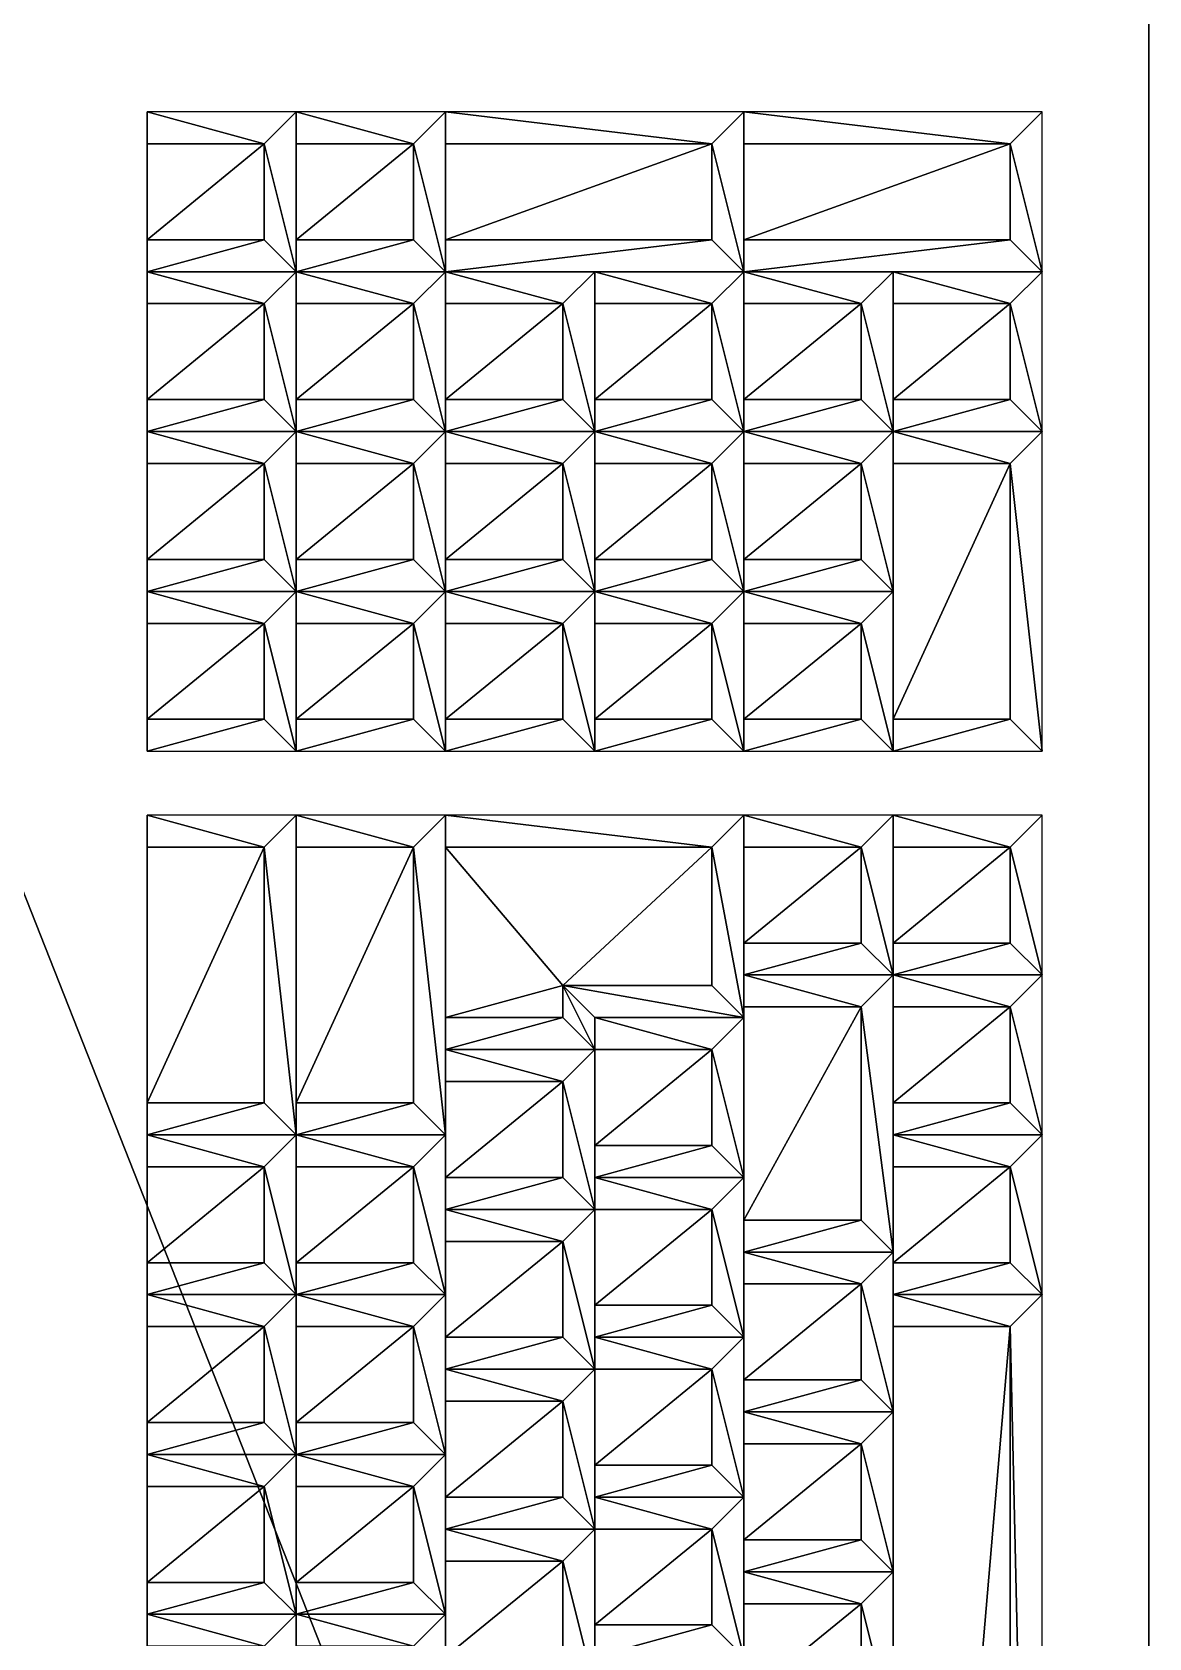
# Model space of a CAD drawing. Extents: x -22.3 to 67.4, y -36.4 to 41.8.
# Drawn here: x 62.19 to 67.43, y -24.3 to -16.76 of the extents above; entities that cross this region are included whole.
import ezdxf

# ---------------------------------------------------------------- set-up
doc = ezdxf.new("R2010")
doc.units = 0
doc.layers.get('0').update_dxf_attribs({"linetype": 'CONTINUOUS'})

# ---------------------------------------------------------------- blocks, each defined once
blk = doc.blocks.new('11ZSUN04')
at = {"color": 0, "linetype": 'BYBLOCK'}
mesh = blk.add_polyface(dxfattribs=at)
corners = [(19.23, -0.779, 1.8117), (19.23, -0.779, 1.0617), (26.23, -0.779), (26.23, -0.779, 0.75), (19.23, 16.971, 1.0617), (19.23, 16.971, 1.8117), (26.23, 16.971, 0.75), (14.75, 1, 0.5), (17, 1, 0.5), (14.75, 1, 2.75), (17, 1, 2.75), (17, 17, 0.5), (17, 17, 2.75), (14.846, 9, 5.525), (14.6916, 12.6814, 5.625), (14.8408, 9, 5.625), (14.8408, 9, 18.2), (14.846, 9, 18.3), (14.6916, 5.3186, 18.2), (14.6948, 5.3178, 18.3), (14.2451, 1.6613, 18.2), (14.2423, 1.6604, 18.3), (14.7248, 5.3178, 18.3), (14.876, 9, 18.3), (14.8437, 9, 18.6), (14.6925, 5.1943, 18.6), (14.2723, 1.6604, 18.3), (14.24, 1.4125, 18.6), (14.9005, 9, 17.1), (14.7687, 12.255, 17.1), (14.8708, 9, 18.2), (14.7216, 5.3186, 18.2), (14.7687, 5.745, 17.1), (14.3741, 2.5114, 17.1), (14.2751, 1.6613, 18.2), (14.24, 5.2063, 18.6), (14.24, 9, 18.6), (14.6916, 12.6814, 18.2), (14.7229, 5.6993, 16.9703), (14.3487, 2.6736, 16.9703), (14.8619, 9, 16.9703), (14.8437, 9, 5.225), (14.6925, 5.1943, 5.225), (14.24, 5.2063, 5.225), (14.24, 9, 5.225), (14.7216, 5.3186, 5.625), (14.7687, 5.745, 6.725), (14.3741, 2.5114, 6.725), (14.2751, 1.6613, 5.625), (14.8708, 9, 5.625), (14.9005, 9, 6.725), (14.7687, 12.255, 6.725), (14.7248, 5.3178, 5.525), (14.2723, 1.6604, 5.525), (14.24, 1.4125, 5.225), (14.876, 9, 5.525), (14.6948, 5.3178, 5.525), (14.6916, 5.3186, 5.625), (14.2451, 1.6613, 5.625), (14.2423, 1.6604, 5.525), (14.7229, 5.6993, 6.8547), (14.3487, 2.6736, 6.8547), (14.8619, 9, 6.8547)]
mesh.append_faces([[corners[k] for k in face] for face in [(16, 17, 18), (18, 19, 20), (32, 31, 33), (38, 32, 39), (40, 32, 38), (45, 47, 48), (42, 53, 54), (41, 52, 42), (56, 58, 59), (13, 57, 56), (46, 61, 47), (51, 62, 50)]], dxfattribs={"vtx0": -1, "vtx1": -1, "color": 0})
mesh.append_faces([[corners[k] for k in face] for face in [(13, 14, 15), (36, 35, 24), (43, 44, 41)]], dxfattribs={"vtx0": -1, "vtx1": -1, "vtx2": -1, "color": 0})
mesh.append_faces([[corners[k] for k in face] for face in [(18, 17, 19), (20, 19, 21), (22, 24, 25), (26, 25, 27), (33, 31, 34), (17, 16, 37), (39, 32, 33), (40, 29, 28), (45, 46, 47), (56, 57, 58), (13, 15, 57), (46, 60, 61), (46, 62, 60)]], dxfattribs={"vtx0": -1, "vtx2": -1, "color": 0})
mesh.append_faces([[corners[k] for k in face] for face in [(1, 0, 4), (0, 3, 5), (3, 2, 6), (7, 8, 9), (8, 11, 10)]], dxfattribs={"vtx1": -1, "color": 0})
mesh.append_faces([[corners[k] for k in face] for face in [(22, 23, 24), (26, 22, 25), (28, 29, 30), (30, 31, 28), (32, 28, 31), (25, 24, 35), (28, 32, 40), (41, 42, 43), (45, 49, 50), (50, 46, 45), (51, 50, 49), (52, 53, 42), (55, 52, 41), (46, 50, 62)]], dxfattribs={"vtx1": -1, "vtx2": -1, "color": 0})
mesh.append_faces([[corners[k] for k in face] for face in [(0, 1, 2), (2, 3, 0), (8, 10, 9), (9, 10, 12)]], dxfattribs={"vtx2": -1, "color": 0})
mesh = blk.add_polyface(dxfattribs=at)
corners = [(19.23, 16.971, 1.8117), (19.23, 16.971, 1.0617), (19.23, -0.779, 1.8117), (26.23, 16.971, 0.75), (26.23, 16.971), (26.23, -0.779, 0.75), (26.23, -0.779), (14.5, 17, 1.375), (14.5, 16.93, 1.475), (14.5, 17, 1.875), (14.5, 16.93, 1.775), (14.75, 17, 1.875), (14.75, 17, 1.375), (17, 17, 0.5), (17, 17, 2.75), (17, 1, 2.75), (14.75, 17, 0.5), (14.75, 17, 2.75), (14.75, 1, 2.75), (14.846, 9, 5.525), (14.6948, 12.6822, 5.525), (14.6916, 12.6814, 5.625), (14.2423, 16.3396, 18.3), (14.6948, 12.6822, 18.3), (14.2451, 16.3387, 18.2), (14.6916, 12.6814, 18.2), (14.2723, 16.3396, 18.3), (14.24, 16.5875, 18.6), (14.6925, 12.8057, 18.6), (14.7248, 12.6822, 18.3), (14.8437, 9, 18.6), (14.876, 9, 18.3), (14.2751, 16.3387, 18.2), (14.7216, 12.6814, 18.2), (14.3741, 15.4886, 17.1), (14.7687, 12.255, 17.1), (14.8708, 9, 18.2), (14.24, 12.7937, 18.6), (14.24, 9, 18.6), (14.846, 9, 18.3), (14.3684, 15.5264, 17.0924), (14.3432, 15.3633, 16.9629), (14.3636, 15.5585, 17.0707), (14.3385, 15.3946, 16.9418), (14.7229, 12.3007, 16.9703), (14.8619, 9, 16.9703), (14.3487, 15.3264, 16.9703), (14.6925, 12.8057, 5.225), (14.8437, 9, 5.225), (14.24, 9, 5.225), (14.24, 12.7937, 5.225), (14.24, 16.5875, 5.225), (14.8708, 9, 5.625), (14.7216, 12.6814, 5.625), (14.7687, 12.255, 6.725), (14.2751, 16.3387, 5.625), (14.3741, 15.4886, 6.725), (14.7248, 12.6822, 5.525), (14.876, 9, 5.525), (14.2723, 16.3396, 5.525), (14.2423, 16.3396, 5.525), (14.2451, 16.3387, 5.625), (14.3684, 15.5264, 6.7326), (14.3636, 15.5585, 6.7543), (14.3385, 15.3946, 6.8832), (14.3432, 15.3633, 6.8621), (14.7229, 12.3007, 6.8547), (14.8619, 9, 6.8547), (14.3487, 15.3264, 6.8547), (14.8408, 9, 5.625)]
mesh.append_faces([[corners[k] for k in face] for face in [(9, 11, 7), (12, 7, 11), (24, 23, 25), (26, 28, 29), (29, 30, 31), (34, 33, 35), (39, 25, 23), (44, 35, 45), (46, 35, 44), (47, 57, 48), (51, 59, 47), (69, 19, 21)]], dxfattribs={"vtx0": -1, "vtx1": -1, "color": 0})
mesh.append_faces([[corners[k] for k in face] for face in [(19, 20, 21), (37, 38, 28), (49, 50, 47)]], dxfattribs={"vtx0": -1, "vtx1": -1, "vtx2": -1, "color": 0})
mesh.append_faces([[corners[k] for k in face] for face in [(26, 27, 28), (29, 28, 30), (53, 56, 54), (48, 57, 58), (47, 59, 57), (20, 61, 21), (54, 66, 67), (54, 68, 66), (21, 19, 20)]], dxfattribs={"vtx0": -1, "vtx2": -1, "color": 0})
mesh.append_faces([[corners[k] for k in face] for face in [(0, 1, 2), (3, 4, 0), (1, 0, 4), (3, 0, 5), (4, 3, 6), (7, 8, 9), (10, 9, 8), (13, 16, 14)]], dxfattribs={"vtx1": -1, "color": 0})
mesh.append_faces([[corners[k] for k in face] for face in [(22, 23, 24), (32, 33, 34), (33, 36, 35), (28, 27, 37), (30, 28, 38), (40, 34, 41), (42, 40, 43), (34, 35, 46), (47, 48, 49), (51, 47, 50), (52, 53, 54), (53, 55, 56), (20, 60, 61), (62, 63, 64), (56, 62, 65), (54, 56, 68)]], dxfattribs={"vtx1": -1, "vtx2": -1, "color": 0})
mesh.append_faces([[corners[k] for k in face] for face in [(13, 14, 15), (16, 17, 14), (14, 17, 18)]], dxfattribs={"vtx2": -1, "color": 0})
at = {"color": 253, "linetype": 'BYBLOCK'}
mesh = blk.add_polyface(dxfattribs=at)
corners = [(23.63, 11.871, 1.15), (23.63, 12.021, 1.15), (23.48, 12.171, 1.45), (23.48, 12.021, 1.45), (22.93, 12.021, 1.45), (22.93, 12.821, 1.45), (22.93, 11.871, 1.25), (24.33, 12.021, 1.05), (24.33, 12.971, 1.05), (24.18, 12.821, 1.35), (24.18, 12.171, 1.35), (22.93, 12.971, 1.25), (24.33, 15.521, 1.05), (24.33, 16.271, 1.05), (24.18, 16.121, 1.35), (24.18, 15.671, 1.35), (22.93, 15.671, 1.45), (22.93, 16.121, 1.45), (22.93, 16.271, 1.25), (22.93, 15.521, 1.25), (25.73, 15.521, 0.85), (25.73, 16.271, 0.85), (25.58, 16.121, 1.15), (25.58, 15.671, 1.15), (24.33, 15.671, 1.25), (24.33, 16.121, 1.25), (25.73, 13.271, 0.85), (25.73, 14.771, 0.85), (25.58, 14.621, 1.15), (25.58, 13.421, 1.15), (25.03, 13.421, 1.15), (25.03, 14.621, 1.15), (25.03, 14.771, 0.95), (25.03, 13.271, 0.95), (22.23, 11.471, 1.35), (22.23, 12.971, 1.35), (22.08, 12.821, 1.65), (22.08, 11.621, 1.65), (21.53, 11.471, 1.45), (21.53, 11.621, 1.65), (21.53, 12.821, 1.65), (21.53, 12.971, 1.45), (22.93, 11.471, 1.25), (22.78, 12.821, 1.55), (22.78, 11.621, 1.55), (22.23, 11.621, 1.55), (22.23, 12.821, 1.55), (23.63, 1.721, 1.15), (23.63, 2.871, 1.15), (23.48, 2.721, 1.45), (23.48, 1.871, 1.45), (22.93, 1.871, 1.45), (22.93, 2.721, 1.45), (22.93, 2.871, 1.25), (22.93, 1.721, 1.25), (24.33, 1.721, 1.05), (24.33, 3.021, 1.05), (24.18, 2.871, 1.35), (24.18, 1.871, 1.35), (23.63, 1.871, 1.35), (23.63, 2.871, 1.35), (23.63, 3.021, 1.15), (25.03, 10.921, 0.95), (25.03, 12.221, 0.95), (24.88, 12.071, 1.25), (24.88, 11.071, 1.25), (24.33, 11.071, 1.25), (24.33, 12.071, 1.25), (24.33, 12.221, 1.05), (24.33, 10.921, 1.05), (25.03, 1.721, 0.95), (25.03, 3.421, 0.95), (24.88, 3.271, 1.25), (24.88, 1.871, 1.25), (24.33, 1.871, 1.25), (24.33, 3.271, 1.25), (24.33, 3.421, 1.05), (25.73, -0.079, 0.85), (25.73, 1.421, 0.85), (25.58, 1.271, 1.15), (25.58, 0.071, 1.15), (25.03, 0.071, 1.15), (25.03, 1.271, 1.15), (25.03, 1.421, 0.95), (25.03, -0.079, 0.95)]
mesh.append_faces([[corners[k] for k in face] for face in [(3, 6, 0), (11, 9, 8), (18, 14, 13), (15, 19, 12), (13, 22, 21), (23, 12, 20), (32, 28, 27), (29, 33, 26), (37, 38, 34), (41, 36, 35), (35, 43, 11), (44, 34, 42), (53, 49, 48), (50, 54, 47), (61, 57, 56), (58, 47, 55), (68, 64, 63), (65, 69, 62), (76, 72, 71), (73, 55, 70), (83, 79, 78), (80, 84, 77)]], dxfattribs={"vtx0": -1, "color": 253})
mesh.append_faces([[corners[k] for k in face] for face in [(2, 9, 5)]], dxfattribs={"vtx0": -1, "vtx2": -1, "color": 253})
mesh.append_faces([[corners[k] for k in face] for face in [(3, 2, 4), (10, 9, 2), (5, 9, 11), (15, 14, 16), (17, 16, 14), (17, 14, 18), (23, 22, 24), (25, 24, 22), (25, 22, 13), (29, 28, 30), (31, 30, 28), (31, 28, 32), (40, 36, 41), (37, 36, 39), (40, 39, 36), (44, 43, 45), (46, 45, 43), (46, 43, 35), (50, 49, 51), (52, 51, 49), (52, 49, 53), (58, 57, 59), (60, 59, 57), (60, 57, 61), (65, 64, 66), (67, 66, 64), (67, 64, 68), (73, 72, 74), (75, 74, 72), (75, 72, 76), (80, 79, 81), (82, 81, 79), (82, 79, 83)]], dxfattribs={"vtx1": -1, "color": 253})
mesh.append_faces([[corners[k] for k in face] for face in [(5, 4, 2)]], dxfattribs={"vtx1": -1, "vtx2": -1, "color": 253})
mesh.append_faces([[corners[k] for k in face] for face in [(0, 1, 2), (2, 3, 0), (3, 4, 6), (7, 8, 9), (9, 10, 7), (7, 10, 2), (2, 1, 7), (6, 4, 5), (5, 11, 6), (12, 13, 14), (14, 15, 12), (15, 16, 19), (19, 16, 17), (17, 18, 19), (20, 21, 22), (22, 23, 20), (23, 24, 12), (12, 24, 25), (25, 13, 12), (26, 27, 28), (28, 29, 26), (29, 30, 33), (33, 30, 31), (31, 32, 33), (34, 35, 36), (36, 37, 34), (38, 39, 40), (40, 41, 38), (37, 39, 38), (42, 11, 43), (43, 44, 42), (44, 45, 34), (34, 45, 46), (46, 35, 34), (47, 48, 49), (49, 50, 47), (50, 51, 54), (54, 51, 52), (52, 53, 54), (55, 56, 57), (57, 58, 55), (58, 59, 47), (47, 59, 60), (60, 61, 47), (62, 63, 64), (64, 65, 62), (65, 66, 69), (69, 66, 67), (67, 68, 69), (70, 71, 72), (72, 73, 70), (73, 74, 55), (55, 74, 75), (75, 76, 55), (77, 78, 79), (79, 80, 77), (80, 81, 84), (84, 81, 82), (82, 83, 84)]], dxfattribs={"vtx2": -1, "color": 253})
at = {"color": 0, "linetype": 'BYBLOCK'}
mesh = blk.add_polyface(dxfattribs=at)
corners = [(22.23, 14.021, 1.35), (22.23, 14.771, 1.35), (22.08, 14.621, 1.65), (21.53, 14.621, 1.65), (21.53, 14.171, 1.65), (22.08, 14.171, 1.65), (21.53, 14.771, 1.45), (21.53, 14.021, 1.45), (22.08, 15.371, 1.65), (22.08, 14.921, 1.65), (22.23, 15.521, 1.35), (21.53, 15.371, 1.65), (21.53, 14.921, 1.65), (21.53, 15.521, 1.45), (22.08, 16.121, 1.65), (22.08, 15.671, 1.65), (22.23, 16.271, 1.35), (21.53, 16.121, 1.65), (21.53, 15.671, 1.65), (21.53, 16.271, 1.45), (22.78, 14.621, 1.55), (22.78, 14.171, 1.55), (22.93, 14.021, 1.25), (22.93, 14.771, 1.25), (22.23, 14.621, 1.55), (22.23, 14.171, 1.55), (22.78, 15.371, 1.55), (22.78, 14.921, 1.55), (22.93, 15.521, 1.25), (22.23, 15.371, 1.55), (22.23, 14.921, 1.55), (22.78, 16.121, 1.55), (22.78, 15.671, 1.55), (22.93, 16.271, 1.25), (22.23, 16.121, 1.55), (22.23, 15.671, 1.55), (22.93, 14.621, 1.45), (22.93, 14.171, 1.45), (22.93, 15.371, 1.45), (22.93, 14.921, 1.45)]
mesh.append_faces([[corners[k] for k in face] for face in [(6, 2, 1), (13, 8, 10), (9, 6, 1), (19, 14, 16), (15, 13, 10), (1, 20, 23), (10, 26, 28), (27, 1, 23), (16, 31, 33), (32, 10, 28)]], dxfattribs={"vtx0": -1, "color": 0})
mesh.append_faces([[corners[k] for k in face] for face in [(3, 4, 2), (5, 2, 4), (3, 2, 6), (11, 12, 8), (9, 8, 12), (11, 8, 13), (17, 18, 14), (15, 14, 18), (17, 14, 19), (24, 25, 20), (21, 20, 25), (24, 20, 1), (29, 30, 26), (27, 26, 30), (29, 26, 10), (34, 35, 31), (32, 31, 35), (34, 31, 16)]], dxfattribs={"vtx1": -1, "color": 0})
mesh.append_faces([[corners[k] for k in face] for face in [(0, 1, 2), (3, 6, 7), (7, 4, 3), (8, 9, 1), (1, 10, 8), (9, 12, 6), (11, 13, 6), (6, 12, 11), (14, 15, 10), (10, 16, 14), (15, 18, 13), (17, 19, 13), (13, 18, 17), (20, 21, 22), (22, 23, 20), (24, 1, 0), (0, 25, 24), (26, 27, 23), (23, 28, 26), (27, 30, 1), (29, 10, 1), (1, 30, 29), (31, 32, 28), (28, 33, 31), (32, 35, 10), (34, 16, 10), (10, 35, 34), (36, 23, 22), (22, 37, 36), (38, 28, 23), (23, 39, 38)]], dxfattribs={"vtx2": -1, "color": 0})
mesh = blk.add_polyface(dxfattribs=at)
corners = [(23.48, 14.621, 1.45), (23.48, 14.171, 1.45), (23.63, 14.021, 1.15), (23.63, 14.771, 1.15), (22.93, 14.621, 1.45), (22.93, 14.171, 1.45), (22.93, 14.771, 1.25), (23.48, 15.371, 1.45), (23.48, 14.921, 1.45), (23.63, 15.521, 1.15), (22.93, 15.371, 1.45), (22.93, 14.921, 1.45), (22.93, 15.521, 1.25), (24.18, 14.621, 1.35), (24.18, 14.171, 1.35), (24.33, 14.021, 1.05), (24.33, 14.771, 1.05), (23.63, 14.621, 1.35), (23.63, 14.171, 1.35), (24.18, 15.371, 1.35), (24.18, 14.921, 1.35), (24.33, 15.521, 1.05), (23.63, 15.371, 1.35), (23.63, 14.921, 1.35), (24.88, 15.371, 1.25), (24.88, 14.921, 1.25), (25.03, 14.771, 0.95), (25.03, 15.521, 0.95), (24.33, 15.371, 1.25), (24.33, 14.921, 1.25), (24.88, 14.621, 1.25), (24.88, 14.171, 1.25), (25.03, 14.021, 0.95), (24.33, 14.621, 1.25), (24.33, 14.171, 1.25), (25.58, 15.371, 1.15), (25.58, 14.921, 1.15), (25.73, 14.771, 0.85), (25.73, 15.521, 0.85), (25.03, 15.371, 1.15), (25.03, 14.921, 1.15)]
mesh.append_faces([[corners[k] for k in face] for face in [(6, 0, 3), (12, 7, 9), (8, 6, 3), (3, 13, 16), (9, 19, 21), (20, 3, 16), (21, 24, 27), (25, 16, 26), (16, 30, 26), (27, 35, 38), (36, 26, 37)]], dxfattribs={"vtx0": -1, "color": 0})
mesh.append_faces([[corners[k] for k in face] for face in [(4, 5, 0), (1, 0, 5), (4, 0, 6), (10, 11, 7), (8, 7, 11), (10, 7, 12), (17, 18, 13), (14, 13, 18), (17, 13, 3), (22, 23, 19), (20, 19, 23), (22, 19, 9), (28, 29, 24), (25, 24, 29), (28, 24, 21), (33, 34, 30), (31, 30, 34), (33, 30, 16), (39, 40, 35), (36, 35, 40), (39, 35, 27)]], dxfattribs={"vtx1": -1, "color": 0})
mesh.append_faces([[corners[k] for k in face] for face in [(0, 1, 2), (2, 3, 0), (7, 8, 3), (3, 9, 7), (8, 11, 6), (13, 14, 15), (15, 16, 13), (17, 3, 2), (2, 18, 17), (19, 20, 16), (16, 21, 19), (20, 23, 3), (22, 9, 3), (3, 23, 22), (24, 25, 26), (26, 27, 24), (25, 29, 16), (28, 21, 16), (16, 29, 28), (30, 31, 32), (32, 26, 30), (33, 16, 15), (15, 34, 33), (35, 36, 37), (37, 38, 35), (36, 40, 26), (39, 27, 26), (26, 40, 39)]], dxfattribs={"vtx2": -1, "color": 0})
mesh = blk.add_polyface(dxfattribs=at)
corners = [(22.08, 13.871, 1.65), (22.08, 13.421, 1.65), (22.23, 13.271, 1.35), (22.23, 14.021, 1.35), (21.53, 13.871, 1.65), (21.53, 13.421, 1.65), (21.53, 14.021, 1.45), (21.53, 13.271, 1.45), (22.08, 14.621, 1.65), (22.08, 14.171, 1.65), (21.53, 14.171, 1.65), (22.78, 13.871, 1.55), (22.78, 13.421, 1.55), (22.93, 13.271, 1.25), (22.93, 14.021, 1.25), (22.23, 13.871, 1.55), (22.23, 13.421, 1.55), (22.78, 14.171, 1.55), (22.23, 14.171, 1.55), (23.48, 13.871, 1.45), (23.48, 13.421, 1.45), (23.63, 13.271, 1.15), (23.63, 14.021, 1.15), (22.93, 13.871, 1.45), (22.93, 13.421, 1.45), (23.48, 14.171, 1.45), (22.93, 14.171, 1.45), (23.63, 13.871, 1.35), (23.63, 13.421, 1.35), (24.18, 13.871, 1.35), (24.18, 13.421, 1.35), (24.18, 14.171, 1.35), (23.63, 14.171, 1.35), (21.53, 11.471, 1.45), (22.08, 11.321, 1.65), (22.23, 11.471, 1.35), (21.53, 11.321, 1.65), (22.78, 11.321, 1.55), (22.93, 11.471, 1.25), (22.23, 11.321, 1.55), (23.48, 11.721, 1.45), (23.48, 11.271, 1.45), (23.63, 11.121, 1.15), (23.63, 11.871, 1.15), (22.93, 11.721, 1.45), (22.93, 11.271, 1.45), (22.93, 11.871, 1.25), (22.93, 11.121, 1.25), (23.63, 11.871, 1.35), (23.63, 11.421, 1.35), (24.18, 11.871, 1.35), (23.63, 12.021, 1.15), (23.63, 11.271, 1.15)]
mesh.append_faces([[corners[k] for k in face] for face in [(6, 0, 3), (1, 7, 2), (9, 6, 3), (3, 11, 14), (12, 2, 13), (17, 3, 14), (14, 19, 22), (20, 13, 21), (25, 14, 22), (33, 34, 35), (35, 37, 38), (46, 40, 43)]], dxfattribs={"vtx0": -1, "color": 0})
mesh.append_faces([[corners[k] for k in face] for face in [(4, 5, 0), (1, 0, 5), (4, 0, 6), (15, 16, 11), (12, 11, 16), (15, 11, 3), (23, 24, 19), (20, 19, 24), (23, 19, 14), (27, 28, 29), (27, 29, 22), (36, 34, 33), (39, 37, 35), (44, 45, 40), (41, 40, 45), (44, 40, 46), (48, 49, 50)]], dxfattribs={"vtx1": -1, "color": 0})
mesh.append_faces([[corners[k] for k in face] for face in [(0, 1, 2), (2, 3, 0), (1, 5, 7), (4, 6, 7), (7, 5, 4), (8, 9, 3), (9, 10, 6), (11, 12, 13), (13, 14, 11), (12, 16, 2), (15, 3, 2), (2, 16, 15), (17, 18, 3), (19, 20, 21), (21, 22, 19), (20, 24, 13), (23, 14, 13), (13, 24, 23), (25, 26, 14), (30, 28, 21), (27, 22, 21), (21, 28, 27), (31, 32, 22), (40, 41, 42), (42, 43, 40), (41, 45, 47), (44, 46, 47), (47, 45, 44), (48, 51, 52), (52, 49, 48)]], dxfattribs={"vtx2": -1, "color": 0})
mesh = blk.add_polyface(dxfattribs=at)
corners = [(24.18, 13.871, 1.35), (24.18, 13.421, 1.35), (24.33, 13.271, 1.05), (24.33, 14.021, 1.05), (23.63, 13.421, 1.35), (23.63, 14.021, 1.15), (23.63, 13.271, 1.15), (24.18, 14.171, 1.35), (24.88, 14.171, 1.25), (25.03, 14.021, 0.95), (24.33, 14.171, 1.25), (24.88, 13.871, 1.25), (24.88, 13.421, 1.25), (25.03, 13.271, 0.95), (24.33, 13.871, 1.25), (24.33, 13.421, 1.25), (24.18, 11.871, 1.35), (24.18, 11.421, 1.35), (24.33, 11.271, 1.05), (24.33, 12.021, 1.05), (23.63, 11.421, 1.35), (23.63, 12.021, 1.15), (23.63, 11.871, 1.35), (23.63, 11.271, 1.15), (24.18, 11.121, 1.35), (23.63, 11.121, 1.35), (24.88, 12.821, 1.25), (24.88, 12.371, 1.25), (25.03, 12.221, 0.95), (25.03, 12.971, 0.95), (24.33, 12.821, 1.25), (24.33, 12.371, 1.25), (24.33, 12.971, 1.05), (24.33, 12.221, 1.05), (25.58, 12.821, 1.15), (25.58, 12.371, 1.15), (25.73, 12.221, 0.85), (25.73, 12.971, 0.85), (25.03, 12.821, 1.15), (25.03, 12.371, 1.15), (25.58, 12.071, 1.15), (25.58, 11.621, 1.15), (25.73, 11.471, 0.85), (25.03, 12.071, 1.15), (25.03, 11.621, 1.15), (25.03, 11.471, 0.95), (25.03, 11.321, 1.15), (25.03, 10.871, 1.15), (25.58, 11.321, 1.15)]
mesh.append_faces([[corners[k] for k in face] for face in [(5, 0, 3), (1, 6, 2), (7, 5, 3), (8, 3, 9), (3, 11, 9), (12, 2, 13), (21, 16, 19), (17, 23, 18), (23, 24, 18), (32, 26, 29), (27, 33, 28), (29, 34, 37), (35, 28, 36), (28, 40, 36), (41, 45, 42), (45, 48, 42)]], dxfattribs={"vtx0": -1, "color": 0})
mesh.append_faces([[corners[k] for k in face] for face in [(1, 0, 4), (14, 15, 11), (12, 11, 15), (14, 11, 3), (17, 16, 20), (22, 16, 21), (25, 24, 23), (30, 31, 26), (27, 26, 31), (30, 26, 32), (38, 39, 34), (35, 34, 39), (38, 34, 29), (43, 44, 40), (41, 40, 44), (43, 40, 28), (46, 47, 48), (46, 48, 45)]], dxfattribs={"vtx1": -1, "color": 0})
mesh.append_faces([[corners[k] for k in face] for face in [(0, 1, 2), (2, 3, 0), (8, 10, 3), (11, 12, 13), (13, 9, 11), (12, 15, 2), (14, 3, 2), (2, 15, 14), (16, 17, 18), (18, 19, 16), (17, 20, 23), (26, 27, 28), (28, 29, 26), (27, 31, 33), (30, 32, 33), (33, 31, 30), (34, 35, 36), (36, 37, 34), (35, 39, 28), (38, 29, 28), (28, 39, 38), (40, 41, 42), (42, 36, 40), (41, 44, 45), (43, 28, 45), (45, 44, 43)]], dxfattribs={"vtx2": -1, "color": 0})
mesh = blk.add_polyface(dxfattribs=at)
corners = [(22.23, 9.221, 1.35), (22.23, 9.971, 1.35), (22.08, 9.821, 1.65), (21.53, 9.821, 1.65), (21.53, 9.371, 1.65), (22.08, 9.371, 1.65), (21.53, 9.971, 1.45), (21.53, 9.221, 1.45), (22.08, 10.571, 1.65), (22.08, 10.121, 1.65), (22.23, 10.721, 1.35), (21.53, 10.571, 1.65), (21.53, 10.121, 1.65), (21.53, 10.721, 1.45), (22.08, 11.321, 1.65), (22.08, 10.871, 1.65), (22.23, 11.471, 1.35), (21.53, 11.321, 1.65), (21.53, 10.871, 1.65), (21.53, 11.471, 1.45), (22.78, 11.321, 1.55), (22.78, 10.871, 1.55), (22.93, 10.721, 1.25), (22.93, 11.471, 1.25), (22.23, 11.321, 1.55), (22.23, 10.871, 1.55), (22.78, 10.571, 1.55), (22.78, 10.121, 1.55), (22.93, 9.971, 1.25), (22.23, 10.571, 1.55), (22.23, 10.121, 1.55), (22.93, 9.221, 1.25), (22.78, 9.821, 1.55), (22.23, 9.821, 1.55), (22.23, 9.371, 1.55), (22.78, 9.371, 1.55), (22.93, 10.971, 1.45), (22.93, 10.521, 1.45), (23.48, 10.971, 1.45), (22.93, 11.121, 1.25), (23.48, 10.521, 1.45), (22.93, 10.371, 1.25), (22.93, 10.221, 1.45), (22.93, 9.771, 1.45), (23.48, 10.221, 1.45), (23.48, 9.771, 1.45), (22.93, 9.621, 1.25), (22.93, 9.471, 1.45), (23.48, 9.471, 1.45)]
mesh.append_faces([[corners[k] for k in face] for face in [(6, 2, 1), (13, 8, 10), (9, 6, 1), (15, 13, 10), (21, 10, 22), (10, 26, 22), (27, 1, 28), (1, 32, 28)]], dxfattribs={"vtx0": -1, "color": 0})
mesh.append_faces([[corners[k] for k in face] for face in [(3, 4, 2), (5, 2, 4), (3, 2, 6), (11, 12, 8), (9, 8, 12), (11, 8, 13), (17, 18, 14), (15, 14, 18), (24, 25, 20), (21, 20, 25), (29, 30, 26), (27, 26, 30), (29, 26, 10), (33, 34, 32), (35, 32, 34), (33, 32, 1), (36, 37, 38), (36, 38, 39), (42, 43, 44), (42, 44, 41), (47, 48, 46)]], dxfattribs={"vtx1": -1, "color": 0})
mesh.append_faces([[corners[k] for k in face] for face in [(0, 1, 2), (3, 6, 7), (8, 9, 1), (1, 10, 8), (9, 12, 6), (11, 13, 6), (6, 12, 11), (14, 15, 10), (10, 16, 14), (15, 18, 13), (17, 19, 13), (13, 18, 17), (20, 21, 22), (22, 23, 20), (21, 25, 10), (24, 16, 10), (10, 25, 24), (26, 27, 28), (28, 22, 26), (27, 30, 1), (29, 10, 1), (1, 30, 29), (31, 28, 32), (33, 1, 0), (40, 37, 41), (36, 39, 41), (41, 37, 36), (45, 43, 46), (42, 41, 46), (46, 43, 42)]], dxfattribs={"vtx2": -1, "color": 0})
mesh = blk.add_polyface(dxfattribs=at)
corners = [(23.48, 11.271, 1.45), (22.93, 11.121, 1.25), (23.63, 11.121, 1.15), (23.48, 10.971, 1.45), (23.48, 10.521, 1.45), (23.63, 10.371, 1.15), (22.93, 10.521, 1.45), (22.93, 10.371, 1.25), (23.48, 10.221, 1.45), (23.48, 9.771, 1.45), (23.63, 9.621, 1.15), (22.93, 9.771, 1.45), (22.93, 9.621, 1.25), (23.48, 9.471, 1.45), (24.18, 11.121, 1.35), (24.18, 10.671, 1.35), (24.33, 10.521, 1.05), (24.33, 11.271, 1.05), (23.63, 11.121, 1.35), (23.63, 10.671, 1.35), (23.63, 10.521, 1.15), (23.63, 11.271, 1.15), (24.18, 10.371, 1.35), (24.18, 9.921, 1.35), (24.33, 9.771, 1.05), (23.63, 10.371, 1.35), (23.63, 9.921, 1.35), (23.63, 9.771, 1.15), (23.63, 9.621, 1.35), (23.63, 9.171, 1.35), (24.18, 9.621, 1.35), (24.88, 10.771, 1.25), (24.88, 10.321, 1.25), (25.03, 10.171, 0.95), (25.03, 10.921, 0.95), (24.33, 10.771, 1.25), (24.33, 10.321, 1.25), (24.33, 10.921, 1.05), (24.33, 10.171, 1.05), (24.88, 10.021, 1.25), (24.88, 9.571, 1.25), (25.03, 9.421, 0.95), (24.33, 10.021, 1.25), (24.33, 9.571, 1.25), (24.33, 9.421, 1.05), (25.58, 11.321, 1.15), (25.58, 10.871, 1.15), (25.73, 10.721, 0.85), (25.73, 11.471, 0.85), (25.03, 10.871, 1.15), (25.03, 10.721, 0.95), (25.03, 11.321, 1.15), (25.03, 11.471, 0.95)]
mesh.append_faces([[corners[k] for k in face] for face in [(0, 1, 2), (1, 3, 2), (4, 7, 5), (7, 8, 5), (9, 12, 10), (12, 13, 10), (15, 20, 16), (20, 22, 16), (23, 27, 24), (27, 30, 24), (37, 31, 34), (32, 38, 33), (38, 39, 33), (40, 44, 41), (46, 50, 47)]], dxfattribs={"vtx0": -1, "color": 0})
mesh.append_faces([[corners[k] for k in face] for face in [(4, 3, 6), (9, 8, 11), (18, 19, 14), (15, 14, 19), (25, 26, 22), (23, 22, 26), (25, 22, 20), (28, 29, 30), (28, 30, 27), (35, 36, 31), (32, 31, 36), (35, 31, 37), (42, 43, 39), (40, 39, 43), (42, 39, 38), (46, 45, 49)]], dxfattribs={"vtx1": -1, "color": 0})
mesh.append_faces([[corners[k] for k in face] for face in [(3, 4, 5), (5, 2, 3), (8, 9, 10), (10, 5, 8), (14, 15, 16), (16, 17, 14), (15, 19, 20), (18, 21, 20), (20, 19, 18), (22, 23, 24), (24, 16, 22), (23, 26, 27), (25, 20, 27), (27, 26, 25), (31, 32, 33), (33, 34, 31), (32, 36, 38), (35, 37, 38), (38, 36, 35), (39, 40, 41), (41, 33, 39), (40, 43, 44), (42, 38, 44), (44, 43, 42), (45, 46, 47), (47, 48, 45), (46, 49, 50), (51, 52, 50), (50, 49, 51)]], dxfattribs={"vtx2": -1, "color": 0})
mesh = blk.add_polyface(dxfattribs=at)
corners = [(25.73, 3.971, 0.85), (25.73, 10.721, 0.85), (25.58, 10.571, 1.15), (25.58, 4.121, 1.15), (25.03, 4.121, 1.15), (25.03, 10.571, 1.15), (25.03, 10.721, 0.95), (25.03, 3.971, 0.95)]
mesh.append_faces([[corners[k] for k in face] for face in [(6, 2, 1), (3, 7, 0)]], dxfattribs={"vtx0": -1, "color": 0})
mesh.append_faces([[corners[k] for k in face] for face in [(3, 2, 4), (5, 4, 2), (5, 2, 6)]], dxfattribs={"vtx1": -1, "color": 0})
mesh.append_faces([[corners[k] for k in face] for face in [(0, 1, 2), (2, 3, 0), (3, 4, 7), (7, 4, 5), (5, 6, 7)]], dxfattribs={"vtx2": -1, "color": 0})
mesh = blk.add_polyface(dxfattribs=at)
corners = [(22.08, 8.321, 1.65), (22.08, 7.871, 1.65), (22.23, 7.721, 1.35), (22.23, 8.471, 1.35), (21.53, 8.321, 1.65), (21.53, 7.871, 1.65), (21.53, 8.471, 1.45), (21.53, 7.721, 1.45), (22.08, 9.071, 1.65), (22.08, 8.621, 1.65), (22.23, 9.221, 1.35), (21.53, 9.071, 1.65), (21.53, 8.621, 1.65), (21.53, 9.221, 1.45), (22.08, 9.821, 1.65), (22.08, 9.371, 1.65), (21.53, 9.371, 1.65), (21.53, 9.821, 1.65), (22.78, 9.821, 1.55), (22.78, 9.371, 1.55), (22.93, 9.221, 1.25), (22.23, 9.371, 1.55), (22.23, 9.821, 1.55), (22.78, 9.071, 1.55), (22.78, 8.621, 1.55), (22.93, 8.471, 1.25), (22.23, 9.071, 1.55), (22.23, 8.621, 1.55), (22.78, 8.321, 1.55), (22.78, 7.871, 1.55), (22.93, 7.721, 1.25), (22.23, 8.321, 1.55), (22.23, 7.871, 1.55), (22.93, 9.471, 1.45), (22.93, 9.021, 1.45), (23.48, 9.471, 1.45), (23.48, 9.021, 1.45), (22.93, 8.871, 1.25), (22.93, 9.621, 1.25), (22.93, 8.721, 1.45), (22.93, 8.271, 1.45), (23.48, 8.721, 1.45), (23.48, 8.271, 1.45), (22.93, 8.121, 1.25), (22.93, 7.971, 1.45), (22.93, 7.521, 1.45), (23.48, 7.971, 1.45), (22.93, 7.371, 1.25)]
mesh.append_faces([[corners[k] for k in face] for face in [(6, 0, 3), (1, 7, 2), (13, 8, 10), (9, 6, 3), (15, 13, 10), (19, 10, 20), (10, 23, 20), (24, 3, 25), (3, 28, 25), (29, 2, 30)]], dxfattribs={"vtx0": -1, "color": 0})
mesh.append_faces([[corners[k] for k in face] for face in [(4, 5, 0), (1, 0, 5), (4, 0, 6), (11, 12, 8), (9, 8, 12), (11, 8, 13), (26, 27, 23), (24, 23, 27), (26, 23, 10), (31, 32, 28), (29, 28, 32), (31, 28, 3), (33, 34, 35), (39, 40, 41), (39, 41, 37), (44, 45, 46)]], dxfattribs={"vtx1": -1, "color": 0})
mesh.append_faces([[corners[k] for k in face] for face in [(0, 1, 2), (2, 3, 0), (1, 5, 7), (4, 6, 7), (7, 5, 4), (8, 9, 3), (3, 10, 8), (9, 12, 6), (11, 13, 6), (6, 12, 11), (14, 15, 10), (15, 16, 13), (13, 16, 17), (18, 19, 20), (19, 21, 10), (10, 21, 22), (23, 24, 25), (25, 20, 23), (24, 27, 3), (26, 10, 3), (3, 27, 26), (28, 29, 30), (30, 25, 28), (29, 32, 2), (31, 3, 2), (2, 32, 31), (36, 34, 37), (33, 38, 37), (37, 34, 33), (42, 40, 43), (39, 37, 43), (43, 40, 39), (44, 43, 47)]], dxfattribs={"vtx2": -1, "color": 0})
mesh = blk.add_polyface(dxfattribs=at)
corners = [(23.48, 9.471, 1.45), (23.48, 9.021, 1.45), (23.63, 8.871, 1.15), (23.63, 9.621, 1.15), (22.93, 9.021, 1.45), (22.93, 8.871, 1.25), (23.48, 8.721, 1.45), (23.48, 8.271, 1.45), (23.63, 8.121, 1.15), (22.93, 8.271, 1.45), (22.93, 8.121, 1.25), (23.63, 7.371, 1.15), (23.48, 7.971, 1.45), (22.93, 7.971, 1.45), (24.18, 9.621, 1.35), (24.18, 9.171, 1.35), (24.33, 9.021, 1.05), (24.33, 9.771, 1.05), (23.63, 9.171, 1.35), (23.63, 9.021, 1.15), (23.63, 9.621, 1.35), (23.63, 9.771, 1.15), (24.18, 8.871, 1.35), (24.18, 8.421, 1.35), (24.33, 8.271, 1.05), (23.63, 8.871, 1.35), (23.63, 8.421, 1.35), (23.63, 8.271, 1.15), (24.18, 8.121, 1.35), (24.18, 7.671, 1.35), (24.33, 7.521, 1.05), (23.63, 8.121, 1.35), (23.63, 7.671, 1.35), (23.63, 7.521, 1.15), (24.88, 9.271, 1.25), (24.88, 8.821, 1.25), (25.03, 8.671, 0.95), (25.03, 9.421, 0.95), (24.33, 9.271, 1.25), (24.33, 8.821, 1.25), (24.33, 9.421, 1.05), (24.33, 8.671, 1.05), (24.88, 8.521, 1.25), (24.88, 8.071, 1.25), (25.03, 7.921, 0.95), (24.33, 8.521, 1.25), (24.33, 8.071, 1.25), (24.33, 7.921, 1.05), (24.88, 7.771, 1.25), (24.33, 7.771, 1.25)]
mesh.append_faces([[corners[k] for k in face] for face in [(1, 5, 2), (5, 6, 2), (7, 10, 8), (10, 12, 8), (15, 19, 16), (19, 22, 16), (23, 27, 24), (27, 28, 24), (40, 34, 37), (35, 41, 36), (41, 42, 36), (43, 47, 44), (47, 48, 44)]], dxfattribs={"vtx0": -1, "color": 0})
mesh.append_faces([[corners[k] for k in face] for face in [(1, 0, 4), (7, 6, 9), (13, 12, 10), (15, 14, 18), (25, 26, 22), (23, 22, 26), (25, 22, 19), (31, 32, 28), (29, 28, 32), (31, 28, 27), (38, 39, 34), (35, 34, 39), (38, 34, 40), (45, 46, 42), (43, 42, 46), (45, 42, 41), (49, 48, 47)]], dxfattribs={"vtx1": -1, "color": 0})
mesh.append_faces([[corners[k] for k in face] for face in [(0, 1, 2), (2, 3, 0), (6, 7, 8), (8, 2, 6), (11, 8, 12), (14, 15, 16), (16, 17, 14), (15, 18, 19), (20, 21, 19), (19, 18, 20), (22, 23, 24), (24, 16, 22), (23, 26, 27), (25, 19, 27), (27, 26, 25), (28, 29, 30), (30, 24, 28), (31, 27, 33), (33, 32, 31), (34, 35, 36), (36, 37, 34), (35, 39, 41), (38, 40, 41), (41, 39, 38), (42, 43, 44), (44, 36, 42), (43, 46, 47), (45, 41, 47), (47, 46, 45)]], dxfattribs={"vtx2": -1, "color": 0})

msp = doc.modelspace()

# ---------------------------------------------------------------- block references
msp.add_blockref('11ZSUN04', (41.201, -33.4055, 1.8039))

doc.saveas('drawing.dxf')
